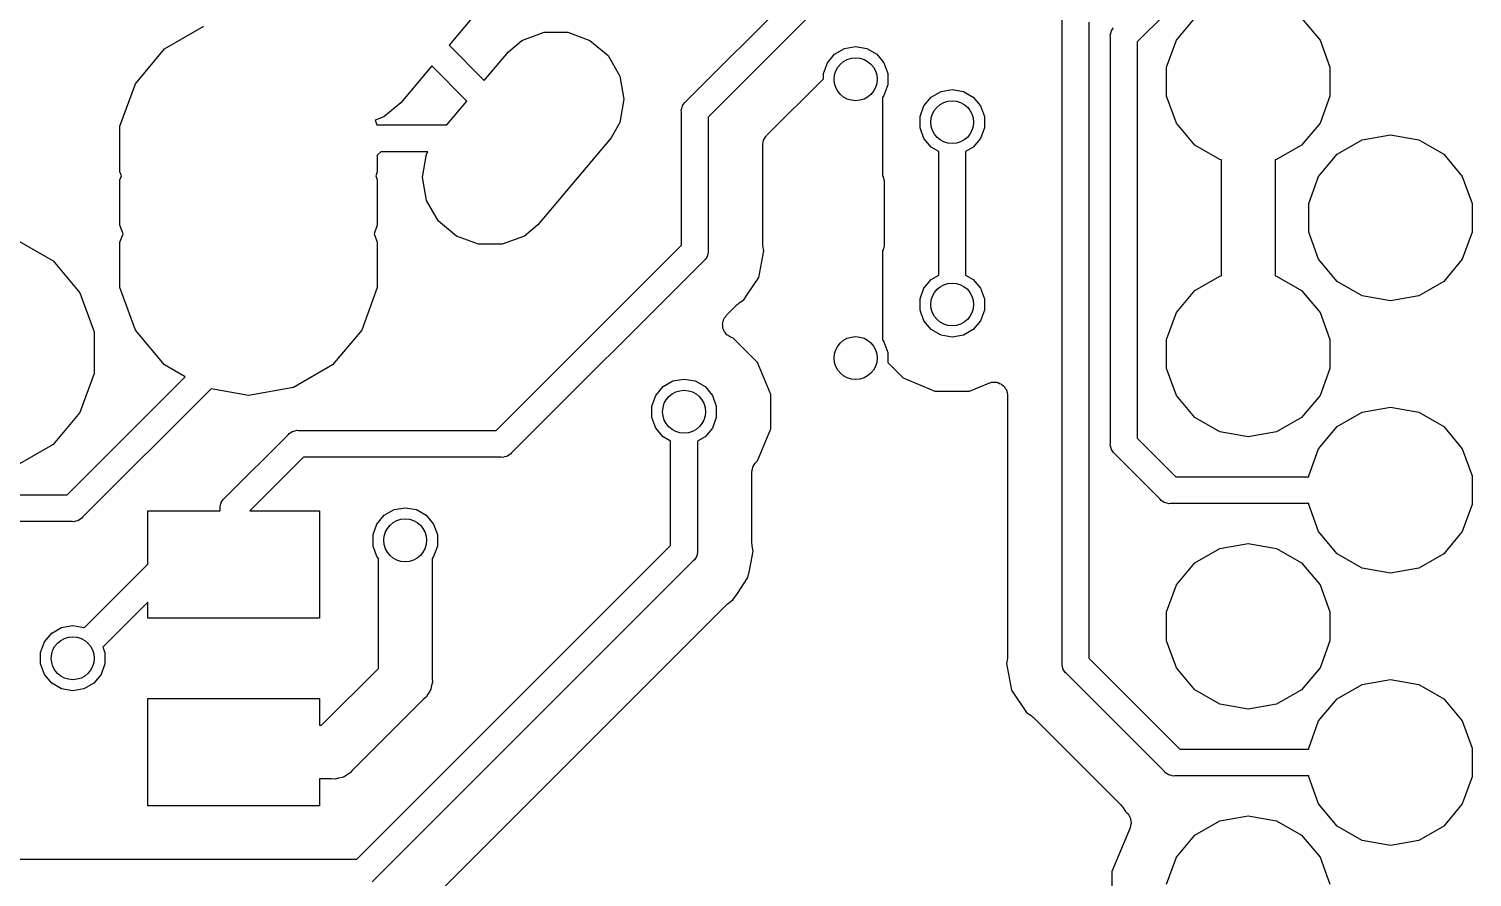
# Model space of a CAD drawing. Extents: x 61 to 194, y -153 to -61.
# Drawn here: x 165.49 to 178.95, y -85.54 to -77.63 of the extents above; entities that cross this region are included whole.
import ezdxf

# ---------------------------------------------------------------- set-up
doc = ezdxf.new("R2010")
doc.units = 0
doc.header["$MEASUREMENT"] = 0
doc.layers.add('BLACK', color=7, linetype='CONTINUOUS')

msp = doc.modelspace()

# ---------------------------------------------------------------- linework, layer by layer
at = {"layer": 'BLACK', "linetype": 'CONTINUOUS'}
for p, q in [((169.849, -77.2574), (169.409, -77.782)), ((171.615, -78.3077), (172.608, -77.3155)), ((176.085, -77.4922), (175.825, -77.7518)), ((166.757, -77.8166), (167.123, -77.605)), ((172.752, -77.525), (171.825, -78.4518)), ((175.125, -83.5446), (175.125, -77.5191)), ((175.375, -77.5654), (175.375, -83.4982)), ((175.584, -77.6518), (175.585, -77.6464)), ((175.585, -77.6464), (175.594, -77.6328)), ((175.594, -77.6328), (175.603, -77.6184)), ((176.19, -77.7351), (176.363, -77.5293)), ((177.357, -77.5293), (177.53, -77.7351)), ((169.962, -77.8425), (170.088, -77.7365)), ((170.088, -77.7365), (170.295, -77.6611)), ((170.295, -77.6611), (170.516, -77.6611)), ((170.516, -77.6611), (170.723, -77.7365)), ((170.723, -77.7365), (170.891, -77.8782)), ((175.574, -77.6889), (175.578, -77.6729)), ((175.575, -77.7054), (175.574, -77.6889)), ((175.575, -81.4945), (175.575, -77.7054)), ((175.578, -77.6729), (175.581, -77.6566)), ((175.581, -77.6566), (175.584, -77.6518)), ((175.825, -77.7518), (175.825, -81.4482)), ((176.098, -77.9876), (176.19, -77.7351)), ((177.53, -77.7351), (177.622, -77.9876)), ((166.485, -78.1407), (166.757, -77.8166)), ((169.409, -77.782), (169.737, -78.1102)), ((169.737, -78.1102), (169.962, -77.8425)), ((170.891, -77.8782), (171.002, -78.0691)), ((172.936, -77.9477), (173.004, -77.8666)), ((173.004, -77.8666), (173.096, -77.8137)), ((173.096, -77.8137), (173.2, -77.7954)), ((173.2, -77.7954), (173.304, -77.8137)), ((173.304, -77.8137), (173.396, -77.8666)), ((173.396, -77.8666), (173.464, -77.9477)), ((169.248, -77.9743), (168.958, -78.3189)), ((169.576, -78.3025), (169.248, -77.9743)), ((172.9, -78.0471), (172.936, -77.9477)), ((172.9, -78.0952), (172.9, -78.0471)), ((173.464, -77.9477), (173.5, -78.0471)), ((173.5, -78.0471), (173.5, -78.1529)), ((176.098, -78.2564), (176.098, -77.9876)), ((177.622, -77.9876), (177.622, -78.2564)), ((166.34, -78.5384), (166.485, -78.1407)), ((171.002, -78.0691), (171.04, -78.2861)), ((172.37, -78.625), (172.9, -78.0952)), ((173.5, -78.1529), (173.464, -78.2523)), ((168.958, -78.3189), (168.802, -78.4503)), ((169.389, -78.525), (169.576, -78.3025)), ((171.04, -78.2861), (171.002, -78.5032)), ((171.594, -78.3328), (171.603, -78.3184)), ((171.603, -78.3184), (171.615, -78.3077)), ((173.464, -78.2523), (173.45, -78.2688)), ((173.45, -78.2688), (173.45, -79.0013)), ((173.836, -78.3477), (173.904, -78.2666)), ((173.904, -78.2666), (173.996, -78.2137)), ((173.996, -78.2137), (174.1, -78.1954)), ((174.1, -78.1954), (174.204, -78.2137)), ((174.204, -78.2137), (174.296, -78.2666)), ((174.296, -78.2666), (174.364, -78.3477)), ((176.19, -78.5089), (176.098, -78.2564)), ((177.622, -78.2564), (177.53, -78.5089)), ((168.802, -78.4503), (168.719, -78.4804)), ((171.574, -78.3889), (171.578, -78.3729)), ((171.575, -78.4054), (171.574, -78.3889)), ((171.575, -79.6482), (171.575, -78.4054)), ((171.578, -78.3729), (171.581, -78.3566)), ((171.581, -78.3566), (171.584, -78.3518)), ((171.584, -78.3518), (171.585, -78.3464)), ((171.585, -78.3464), (171.594, -78.3328)), ((171.825, -78.4518), (171.825, -79.6946)), ((173.8, -78.4471), (173.836, -78.3477)), ((173.8, -78.5529), (173.8, -78.4471)), ((174.364, -78.3477), (174.4, -78.4471)), ((174.4, -78.4471), (174.4, -78.5529)), ((166.34, -78.9616), (166.34, -78.5384)), ((168.719, -78.4804), (168.735, -78.525)), ((168.735, -78.525), (169.389, -78.525)), ((171.002, -78.5032), (170.919, -78.646)), ((173.836, -78.6523), (173.8, -78.5529)), ((174.4, -78.5529), (174.364, -78.6523)), ((176.363, -78.7147), (176.19, -78.5089)), ((177.53, -78.5089), (177.357, -78.7147)), ((170.919, -78.646), (170.238, -79.4575)), ((172.333, -78.7037), (172.338, -78.6877)), ((172.334, -78.7093), (172.333, -78.7037)), ((172.333, -78.7148), (172.334, -78.7093)), ((172.333, -79.6252), (172.333, -78.7148)), ((172.338, -78.6877), (172.341, -78.6714)), ((172.341, -78.6714), (172.343, -78.6665)), ((172.343, -78.6665), (172.345, -78.6611)), ((172.345, -78.6611), (172.354, -78.6475)), ((172.354, -78.6475), (172.363, -78.6332)), ((172.363, -78.6332), (172.367, -78.6296)), ((172.367, -78.6296), (172.37, -78.625)), ((173.904, -78.7334), (173.836, -78.6523)), ((174.364, -78.6523), (174.296, -78.7334)), ((176.595, -78.8491), (176.363, -78.7147)), ((177.357, -78.7147), (177.125, -78.8491)), ((177.689, -78.7993), (177.922, -78.6649)), ((177.922, -78.6649), (178.186, -78.6182)), ((178.186, -78.6182), (178.451, -78.6649)), ((178.451, -78.6649), (178.684, -78.7993)), ((168.772, -78.775), (168.74, -78.8068)), ((168.74, -78.8068), (168.74, -78.9616)), ((169.211, -78.775), (168.772, -78.775)), ((169.16, -79.0139), (169.198, -78.7968)), ((169.198, -78.7968), (169.211, -78.775)), ((173.975, -78.7742), (173.904, -78.7334)), ((173.975, -79.9258), (173.975, -78.7742)), ((174.296, -78.7334), (174.225, -78.7742)), ((174.225, -78.7742), (174.225, -79.9258)), ((176.61, -78.8517), (176.595, -78.8491)), ((176.61, -79.9323), (176.61, -78.8517)), ((177.125, -78.8491), (177.11, -78.8517)), ((177.11, -78.8517), (177.11, -79.9323)), ((177.516, -79.0051), (177.689, -78.7993)), ((178.684, -78.7993), (178.856, -79.0051)), ((166.354, -79), (166.34, -78.9616)), ((168.74, -78.9616), (168.726, -79)), ((166.34, -79.0384), (166.354, -79)), ((166.34, -79.4616), (166.34, -79.0384)), ((168.726, -79), (168.74, -79.0384)), ((168.74, -79.0384), (168.74, -79.4616)), ((169.198, -79.2309), (169.16, -79.0139)), ((173.45, -79.0013), (173.455, -79.0086)), ((173.455, -79.0086), (173.457, -79.014)), ((173.457, -79.014), (173.459, -79.0189)), ((173.459, -79.0189), (173.462, -79.0352)), ((173.462, -79.0352), (173.467, -79.0512)), ((173.467, -79.0512), (173.466, -79.0568)), ((173.466, -79.0568), (173.467, -79.0623)), ((173.467, -79.0623), (173.467, -79.6377)), ((177.424, -79.2576), (177.516, -79.0051)), ((178.856, -79.0051), (178.948, -79.2576)), ((169.309, -79.4218), (169.198, -79.2309)), ((177.424, -79.5264), (177.424, -79.2576)), ((178.948, -79.2576), (178.948, -79.5264)), ((166.369, -79.54), (166.34, -79.4616)), ((168.74, -79.4616), (168.711, -79.54)), ((169.477, -79.5635), (169.309, -79.4218)), ((170.238, -79.4575), (170.112, -79.5635)), ((177.516, -79.7789), (177.424, -79.5264)), ((178.948, -79.5264), (178.856, -79.7789)), ((165.382, -79.6004), (165.718, -79.7944)), ((166.34, -79.6184), (166.369, -79.54)), ((166.34, -80.0416), (166.34, -79.6184)), ((168.711, -79.54), (168.74, -79.6184)), ((168.74, -79.6184), (168.74, -80.0416)), ((169.684, -79.6389), (169.477, -79.5635)), ((169.905, -79.6389), (169.684, -79.6389)), ((169.848, -81.375), (171.575, -79.6482)), ((170.112, -79.5635), (169.905, -79.6389)), ((172.335, -79.6374), (172.333, -79.6252)), ((172.335, -79.6499), (172.335, -79.6374)), ((172.345, -79.7), (172.335, -79.6499)), ((173.462, -79.6648), (173.459, -79.6811)), ((173.467, -79.6488), (173.462, -79.6648)), ((173.467, -79.6377), (173.466, -79.6432)), ((173.466, -79.6432), (173.467, -79.6488)), ((165.718, -79.7944), (165.967, -80.0915)), ((171.785, -79.7922), (169.992, -81.5845)), ((171.797, -79.7816), (171.785, -79.7922)), ((171.806, -79.7672), (171.797, -79.7816)), ((171.815, -79.7536), (171.806, -79.7672)), ((171.816, -79.7482), (171.815, -79.7536)), ((171.819, -79.7434), (171.816, -79.7482)), ((171.822, -79.7271), (171.819, -79.7434)), ((171.826, -79.7111), (171.822, -79.7271)), ((171.825, -79.6946), (171.826, -79.7111)), ((172.296, -79.947), (172.335, -79.7501)), ((172.335, -79.7501), (172.345, -79.7)), ((172.335, -79.7501), (172.335, -79.7501)), ((173.455, -79.6914), (173.45, -79.6987)), ((173.45, -79.6987), (173.45, -80.5312)), ((173.457, -79.686), (173.455, -79.6914)), ((173.459, -79.6811), (173.457, -79.686)), ((177.689, -79.9847), (177.516, -79.7789)), ((178.856, -79.7789), (178.684, -79.9847)), ((173.904, -79.9666), (173.975, -79.9258)), ((174.225, -79.9258), (174.296, -79.9666)), ((176.595, -79.9349), (176.61, -79.9323)), ((177.11, -79.9323), (177.125, -79.9349)), ((166.485, -80.4393), (166.34, -80.0416)), ((168.74, -80.0416), (168.595, -80.4393)), ((172.185, -80.1139), (172.296, -79.947)), ((173.8, -80.1471), (173.836, -80.0477)), ((173.836, -80.0477), (173.904, -79.9666)), ((174.296, -79.9666), (174.364, -80.0477)), ((174.364, -80.0477), (174.4, -80.1471)), ((176.363, -80.0693), (176.595, -79.9349)), ((177.125, -79.9349), (177.357, -80.0693)), ((177.922, -80.1191), (177.689, -79.9847)), ((178.684, -79.9847), (178.451, -80.1191)), ((165.967, -80.0915), (166.1, -80.456)), ((171.996, -80.2993), (172.095, -80.2005)), ((172.095, -80.2005), (172.105, -80.1934)), ((172.105, -80.1934), (172.114, -80.1847)), ((172.114, -80.1847), (172.156, -80.1564)), ((172.156, -80.1564), (172.185, -80.1139)), ((172.185, -80.1139), (172.185, -80.1139)), ((173.8, -80.2529), (173.8, -80.1471)), ((174.4, -80.1471), (174.4, -80.2529)), ((176.19, -80.2751), (176.363, -80.0693)), ((177.357, -80.0693), (177.53, -80.2751)), ((178.186, -80.1658), (177.922, -80.1191)), ((178.451, -80.1191), (178.186, -80.1658)), ((171.967, -80.3488), (171.971, -80.3355)), ((171.971, -80.3355), (171.975, -80.3286)), ((171.975, -80.3286), (171.979, -80.3209)), ((171.979, -80.3209), (171.988, -80.3107)), ((171.988, -80.3107), (171.996, -80.2993)), ((173.836, -80.3523), (173.8, -80.2529)), ((174.4, -80.2529), (174.364, -80.3523)), ((176.098, -80.5276), (176.19, -80.2751)), ((177.53, -80.2751), (177.622, -80.5276)), ((166.1, -80.456), (166.1, -80.844)), ((166.757, -80.7634), (166.485, -80.4393)), ((168.595, -80.4393), (168.323, -80.7634)), ((171.959, -80.3781), (171.961, -80.37)), ((171.96, -80.3919), (171.959, -80.3781)), ((171.96, -80.4057), (171.96, -80.3919)), ((171.962, -80.4137), (171.96, -80.4057)), ((171.961, -80.37), (171.962, -80.3616)), ((171.962, -80.3616), (171.967, -80.3488)), ((171.963, -80.422), (171.962, -80.4137)), ((171.969, -80.4346), (171.963, -80.422)), ((171.973, -80.4478), (171.969, -80.4346)), ((171.978, -80.4544), (171.973, -80.4478)), ((171.982, -80.462), (171.978, -80.4544)), ((171.991, -80.4718), (171.982, -80.462)), ((172, -80.4828), (171.991, -80.4718)), ((173.904, -80.4334), (173.836, -80.3523)), ((173.996, -80.4863), (173.904, -80.4334)), ((174.296, -80.4334), (174.204, -80.4863)), ((174.364, -80.3523), (174.296, -80.4334)), ((172.007, -80.4873), (172, -80.4828)), ((172.013, -80.4932), (172.007, -80.4873)), ((172.025, -80.499), (172.013, -80.4932)), ((172.037, -80.5065), (172.025, -80.499)), ((172.058, -80.515), (172.037, -80.5065)), ((172.285, -80.7423), (172.058, -80.515)), ((173.45, -80.5312), (173.464, -80.5477)), ((173.464, -80.5477), (173.5, -80.6471)), ((174.1, -80.5046), (173.996, -80.4863)), ((174.204, -80.4863), (174.1, -80.5046)), ((176.098, -80.7964), (176.098, -80.5276)), ((177.622, -80.5276), (177.622, -80.7964)), ((173.5, -80.6471), (173.5, -80.7427)), ((165.848, -81.975), (166.949, -80.8744)), ((166.1, -80.844), (165.967, -81.2085)), ((166.949, -80.8744), (166.757, -80.7634)), ((168.323, -80.7634), (167.957, -80.975)), ((172.408, -81.0393), (172.285, -80.7423)), ((173.5, -80.7427), (173.642, -80.885)), ((176.19, -81.0489), (176.098, -80.7964)), ((177.622, -80.7964), (177.53, -81.0489)), ((167.19, -80.9868), (165.992, -82.1845)), ((167.54, -81.0485), (167.19, -80.9868)), ((167.957, -80.975), (167.54, -81.0485)), ((171.336, -81.0477), (171.404, -80.9666)), ((171.404, -80.9666), (171.496, -80.9137)), ((171.496, -80.9137), (171.6, -80.8954)), ((171.6, -80.8954), (171.704, -80.9137)), ((171.704, -80.9137), (171.796, -80.9666)), ((171.796, -80.9666), (171.864, -81.0477)), ((173.642, -80.885), (173.939, -81.008)), ((173.939, -81.008), (174.261, -81.008)), ((174.261, -81.008), (174.441, -80.9332)), ((174.441, -80.9332), (174.455, -80.9302)), ((174.455, -80.9302), (174.468, -80.9254)), ((174.468, -80.9254), (174.476, -80.9254)), ((174.476, -80.9254), (174.484, -80.9236)), ((174.484, -80.9236), (174.498, -80.9254)), ((174.498, -80.9254), (174.512, -80.9254)), ((174.512, -80.9254), (174.52, -80.9283)), ((174.52, -80.9283), (174.528, -80.9294)), ((174.528, -80.9294), (174.54, -80.9358)), ((174.54, -80.9358), (174.553, -80.9405)), ((174.553, -80.9405), (174.56, -80.9459)), ((174.56, -80.9459), (174.567, -80.9497)), ((174.567, -80.9497), (174.577, -80.96)), ((174.577, -80.96), (174.587, -80.9689)), ((174.587, -80.9689), (174.591, -80.9761)), ((174.591, -80.9761), (174.597, -80.9823)), ((174.597, -80.9823), (174.602, -80.9951)), ((174.602, -80.9951), (174.609, -81.0071)), ((174.609, -81.0071), (174.611, -81.0153)), ((171.3, -81.1471), (171.336, -81.0477)), ((171.864, -81.0477), (171.9, -81.1471)), ((172.408, -81.3607), (172.408, -81.0393)), ((174.611, -81.0153), (174.614, -81.023)), ((174.614, -81.023), (174.615, -81.0368)), ((174.615, -81.0368), (174.617, -81.0505)), ((174.617, -81.0505), (174.617, -83.4752)), ((176.363, -81.2547), (176.19, -81.0489)), ((177.53, -81.0489), (177.357, -81.2547)), ((165.967, -81.2085), (165.718, -81.5056)), ((171.3, -81.2529), (171.3, -81.1471)), ((171.336, -81.3523), (171.3, -81.2529)), ((171.9, -81.2529), (171.864, -81.3523)), ((171.9, -81.1471), (171.9, -81.2529)), ((176.595, -81.3891), (176.363, -81.2547)), ((177.357, -81.2547), (177.125, -81.3891)), ((177.689, -81.3393), (177.922, -81.2049)), ((177.922, -81.2049), (178.186, -81.1582)), ((178.186, -81.1582), (178.451, -81.2049)), ((178.451, -81.2049), (178.684, -81.3393)), ((167.908, -81.4155), (167.918, -81.4028)), ((167.918, -81.4028), (167.933, -81.3945)), ((167.933, -81.3945), (167.946, -81.385)), ((167.946, -81.385), (167.952, -81.3835)), ((167.952, -81.3835), (167.957, -81.3807)), ((167.957, -81.3807), (167.973, -81.3778)), ((167.973, -81.3778), (167.989, -81.3736)), ((167.989, -81.3736), (168.005, -81.375)), ((168.005, -81.375), (169.848, -81.375)), ((171.404, -81.4334), (171.336, -81.3523)), ((171.864, -81.3523), (171.796, -81.4334)), ((172.285, -81.6577), (172.408, -81.3607)), ((176.86, -81.4358), (176.595, -81.3891)), ((177.125, -81.3891), (176.86, -81.4358)), ((177.516, -81.5451), (177.689, -81.3393)), ((178.684, -81.3393), (178.856, -81.5451)), ((165.718, -81.5056), (165.382, -81.6996)), ((167.315, -82.0077), (167.908, -81.4155)), ((171.475, -81.4742), (171.404, -81.4334)), ((171.475, -82.4482), (171.475, -81.4742)), ((171.796, -81.4334), (171.725, -81.4742)), ((171.725, -81.4742), (171.725, -82.4945)), ((175.574, -81.5111), (175.575, -81.4945)), ((175.578, -81.5271), (175.574, -81.5111)), ((175.581, -81.5434), (175.578, -81.5271)), ((175.584, -81.5482), (175.581, -81.5434)), ((175.585, -81.5536), (175.584, -81.5482)), ((175.825, -81.4482), (176.184, -81.807)), ((177.424, -81.7976), (177.516, -81.5451)), ((178.856, -81.5451), (178.948, -81.7976)), ((168.052, -81.625), (167.552, -82.125)), ((169.895, -81.625), (168.052, -81.625)), ((169.911, -81.6264), (169.895, -81.625)), ((169.927, -81.6222), (169.911, -81.6264)), ((169.943, -81.6193), (169.927, -81.6222)), ((169.948, -81.6165), (169.943, -81.6193)), ((169.954, -81.615), (169.948, -81.6165)), ((169.967, -81.6055), (169.954, -81.615)), ((169.982, -81.5972), (169.967, -81.6055)), ((169.992, -81.5845), (169.982, -81.5972)), ((172.254, -81.695), (172.263, -81.6807)), ((172.263, -81.6807), (172.267, -81.6771)), ((172.267, -81.6771), (172.27, -81.6725)), ((172.27, -81.6725), (172.285, -81.6577)), ((175.594, -81.5672), (175.585, -81.5536)), ((175.603, -81.5816), (175.594, -81.5672)), ((175.615, -81.5922), (175.603, -81.5816)), ((176.04, -82.0165), (175.615, -81.5922)), ((172.233, -81.7512), (172.238, -81.7352)), ((172.234, -81.7568), (172.233, -81.7512)), ((172.233, -81.7623), (172.234, -81.7568)), ((172.233, -82.4252), (172.233, -81.7623)), ((172.238, -81.7352), (172.241, -81.7189)), ((172.241, -81.7189), (172.243, -81.714)), ((172.243, -81.714), (172.245, -81.7086)), ((172.245, -81.7086), (172.254, -81.695)), ((176.184, -81.807), (177.424, -81.807)), ((177.424, -81.807), (177.424, -81.7976)), ((178.948, -81.7976), (178.948, -82.0664)), ((164.352, -81.975), (165.848, -81.975)), ((167.274, -82.0889), (167.278, -82.0729)), ((167.278, -82.0729), (167.281, -82.0566)), ((167.281, -82.0566), (167.284, -82.0518)), ((167.284, -82.0518), (167.285, -82.0464)), ((167.285, -82.0464), (167.294, -82.0328)), ((167.294, -82.0328), (167.303, -82.0184)), ((167.303, -82.0184), (167.315, -82.0077)), ((176.05, -82.0292), (176.04, -82.0165)), ((176.065, -82.0375), (176.05, -82.0292)), ((176.078, -82.047), (176.065, -82.0375)), ((176.084, -82.0485), (176.078, -82.047)), ((176.089, -82.0513), (176.084, -82.0485)), ((176.105, -82.0542), (176.089, -82.0513)), ((176.121, -82.0584), (176.105, -82.0542)), ((176.137, -82.057), (176.121, -82.0584)), ((177.424, -82.057), (176.137, -82.057)), ((177.424, -82.0664), (177.424, -82.057)), ((177.516, -82.3189), (177.424, -82.0664)), ((178.948, -82.0664), (178.856, -82.3189)), ((165.927, -82.2222), (165.911, -82.2264)), ((165.943, -82.2193), (165.927, -82.2222)), ((165.948, -82.2165), (165.943, -82.2193)), ((165.954, -82.215), (165.948, -82.2165)), ((165.967, -82.2055), (165.954, -82.215)), ((165.982, -82.1972), (165.967, -82.2055)), ((165.992, -82.1845), (165.982, -82.1972)), ((166.6, -82.6232), (166.6, -82.125)), ((166.6, -82.125), (167.275, -82.125)), ((167.275, -82.1054), (167.274, -82.0889)), ((167.275, -82.125), (167.275, -82.1054)), ((167.552, -82.125), (168.2, -82.125)), ((168.2, -82.125), (168.2, -83.125)), ((168.736, -82.2477), (168.804, -82.1666)), ((168.804, -82.1666), (168.896, -82.1137)), ((168.896, -82.1137), (169, -82.0954)), ((169, -82.0954), (169.104, -82.1137)), ((169.104, -82.1137), (169.196, -82.1666)), ((169.196, -82.1666), (169.264, -82.2477)), ((165.895, -82.225), (164.305, -82.225)), ((165.911, -82.2264), (165.895, -82.225)), ((168.7, -82.3471), (168.736, -82.2477)), ((168.7, -82.4529), (168.7, -82.3471)), ((169.264, -82.2477), (169.3, -82.3471)), ((169.3, -82.3471), (169.3, -82.4529)), ((177.689, -82.5247), (177.516, -82.3189)), ((178.856, -82.3189), (178.684, -82.5247)), ((168.548, -85.375), (171.475, -82.4482)), ((168.736, -82.5523), (168.7, -82.4529)), ((169.3, -82.4529), (169.264, -82.5523)), ((172.235, -82.4374), (172.233, -82.4252)), ((172.235, -82.4499), (172.235, -82.4374)), ((172.245, -82.5), (172.235, -82.4499)), ((176.363, -82.6093), (176.595, -82.4749)), ((176.595, -82.4749), (176.86, -82.4282)), ((176.86, -82.4282), (177.125, -82.4749)), ((177.125, -82.4749), (177.357, -82.6093)), ((166.008, -83.2157), (166.6, -82.6232)), ((171.685, -82.5922), (168.692, -85.5845)), ((168.75, -82.5688), (168.736, -82.5523)), ((168.75, -83.5964), (168.75, -82.5688)), ((169.264, -82.5523), (169.25, -82.5688)), ((169.25, -82.5688), (169.25, -83.6891)), ((171.697, -82.5816), (171.685, -82.5922)), ((171.706, -82.5672), (171.697, -82.5816)), ((171.715, -82.5536), (171.706, -82.5672)), ((171.716, -82.5482), (171.715, -82.5536)), ((171.719, -82.5434), (171.716, -82.5482)), ((171.722, -82.5271), (171.719, -82.5434)), ((171.726, -82.5111), (171.722, -82.5271)), ((171.725, -82.4945), (171.726, -82.5111)), ((172.209, -82.6821), (172.235, -82.5501)), ((172.235, -82.5501), (172.245, -82.5)), ((172.235, -82.5501), (172.235, -82.5501)), ((176.19, -82.8151), (176.363, -82.6093)), ((177.357, -82.6093), (177.53, -82.8151)), ((177.922, -82.6591), (177.689, -82.5247)), ((178.684, -82.5247), (178.451, -82.6591)), ((172.097, -82.8958), (172.196, -82.747)), ((172.196, -82.747), (172.209, -82.6821)), ((172.209, -82.6821), (172.209, -82.6821)), ((178.186, -82.7058), (177.922, -82.6591)), ((178.451, -82.6591), (178.186, -82.7058)), ((176.098, -83.0676), (176.19, -82.8151)), ((177.53, -82.8151), (177.622, -83.0676)), ((166.6, -82.9768), (166.181, -83.3955)), ((166.6, -83.125), (166.6, -82.9768)), ((169.136, -85.8596), (171.995, -83.0005)), ((171.995, -83.0005), (172.005, -82.9934)), ((172.005, -82.9934), (172.014, -82.9847)), ((172.014, -82.9847), (172.056, -82.9564)), ((172.056, -82.9564), (172.097, -82.8958)), ((168.2, -83.125), (166.6, -83.125)), ((176.098, -83.3364), (176.098, -83.0676)), ((177.622, -83.0676), (177.622, -83.3364)), ((165.636, -83.3477), (165.704, -83.2666)), ((165.704, -83.2666), (165.796, -83.2137)), ((165.796, -83.2137), (165.9, -83.1954)), ((165.9, -83.1954), (166.004, -83.2137)), ((166.004, -83.2137), (166.008, -83.2157)), ((165.6, -83.4471), (165.636, -83.3477)), ((166.181, -83.3955), (166.2, -83.4471)), ((176.19, -83.5889), (176.098, -83.3364)), ((177.622, -83.3364), (177.53, -83.5889)), ((165.6, -83.5529), (165.6, -83.4471)), ((165.636, -83.6523), (165.6, -83.5529)), ((166.2, -83.5529), (166.164, -83.6523)), ((166.2, -83.4471), (166.2, -83.5529)), ((174.615, -83.4999), (174.605, -83.55)), ((174.605, -83.55), (174.615, -83.6001)), ((174.617, -83.4752), (174.615, -83.4874)), ((174.615, -83.4874), (174.615, -83.4999)), ((175.124, -83.5611), (175.125, -83.5446)), ((175.128, -83.5771), (175.124, -83.5611)), ((175.375, -83.4982), (176.224, -84.347)), ((165.704, -83.7334), (165.636, -83.6523)), ((166.164, -83.6523), (166.096, -83.7334)), ((168.221, -84.125), (168.75, -83.5964)), ((169.25, -83.6891), (169.253, -83.7221)), ((174.615, -83.6001), (174.615, -83.6001)), ((174.615, -83.6001), (174.654, -83.797)), ((175.131, -83.5934), (175.128, -83.5771)), ((175.134, -83.5982), (175.131, -83.5934)), ((175.135, -83.6036), (175.134, -83.5982)), ((175.144, -83.6172), (175.135, -83.6036)), ((175.153, -83.6316), (175.144, -83.6172)), ((175.165, -83.6423), (175.153, -83.6316)), ((176.08, -84.5565), (175.165, -83.6423)), ((176.363, -83.7947), (176.19, -83.5889)), ((177.53, -83.5889), (177.357, -83.7947)), ((177.922, -83.7449), (178.186, -83.6982)), ((178.186, -83.6982), (178.451, -83.7449)), ((165.796, -83.7863), (165.704, -83.7334)), ((165.9, -83.8046), (165.796, -83.7863)), ((166.004, -83.7863), (165.9, -83.8046)), ((166.096, -83.7334), (166.004, -83.7863)), ((169.211, -83.8345), (169.194, -83.8632)), ((169.23, -83.8073), (169.211, -83.8345)), ((169.233, -83.7965), (169.23, -83.8073)), ((169.239, -83.7868), (169.233, -83.7965)), ((169.244, -83.7542), (169.239, -83.7868)), ((169.253, -83.7221), (169.244, -83.7542)), ((174.654, -83.797), (174.794, -84.0064)), ((176.595, -83.9291), (176.363, -83.7947)), ((177.357, -83.7947), (177.125, -83.9291)), ((177.689, -83.8793), (177.922, -83.7449)), ((178.451, -83.7449), (178.684, -83.8793)), ((166.6, -84.875), (166.6, -83.875)), ((166.6, -83.875), (168.2, -83.875)), ((168.2, -83.875), (168.2, -84.125)), ((169.169, -83.8845), (168.509, -84.5441)), ((169.194, -83.8632), (169.169, -83.8845)), ((176.86, -83.9758), (176.595, -83.9291)), ((177.125, -83.9291), (176.86, -83.9758)), ((177.516, -84.0851), (177.689, -83.8793)), ((178.684, -83.8793), (178.856, -84.0851)), ((174.794, -84.0064), (174.836, -84.0347)), ((174.836, -84.0347), (174.845, -84.0434)), ((174.845, -84.0434), (174.855, -84.0505)), ((174.855, -84.0505), (175.671, -84.8667)), ((177.424, -84.3376), (177.516, -84.0851)), ((178.856, -84.0851), (178.948, -84.3376)), ((168.2, -84.125), (168.221, -84.125)), ((176.224, -84.347), (177.424, -84.347)), ((177.424, -84.347), (177.424, -84.3376)), ((178.948, -84.3376), (178.948, -84.6064)), ((168.314, -84.625), (168.2, -84.625)), ((168.2, -84.625), (168.2, -84.875)), ((168.347, -84.6279), (168.314, -84.625)), ((168.379, -84.6193), (168.347, -84.6279)), ((168.412, -84.6135), (168.379, -84.6193)), ((168.421, -84.608), (168.412, -84.6135)), ((168.432, -84.6051), (168.421, -84.608)), ((168.459, -84.5861), (168.432, -84.6051)), ((168.488, -84.5695), (168.459, -84.5861)), ((168.509, -84.5441), (168.488, -84.5695)), ((176.09, -84.5692), (176.08, -84.5565)), ((176.105, -84.5775), (176.09, -84.5692)), ((176.118, -84.587), (176.105, -84.5775)), ((176.124, -84.5885), (176.118, -84.587)), ((176.129, -84.5913), (176.124, -84.5885)), ((176.145, -84.5942), (176.129, -84.5913)), ((176.161, -84.5984), (176.145, -84.5942)), ((176.177, -84.597), (176.161, -84.5984)), ((177.424, -84.597), (176.177, -84.597)), ((177.424, -84.6064), (177.424, -84.597)), ((177.516, -84.8589), (177.424, -84.6064)), ((178.948, -84.6064), (178.856, -84.8589)), ((168.2, -84.875), (166.6, -84.875)), ((175.671, -84.8667), (175.679, -84.8769)), ((175.679, -84.8769), (175.687, -84.8859)), ((175.687, -84.8859), (175.717, -84.9308)), ((177.689, -85.0647), (177.516, -84.8589)), ((178.856, -84.8589), (178.684, -85.0647)), ((175.717, -84.9308), (175.728, -84.9406)), ((175.728, -84.9406), (175.743, -84.9546)), ((175.743, -84.9546), (175.743, -84.9559)), ((175.743, -84.9559), (175.744, -84.9568)), ((175.744, -84.9568), (175.754, -84.9754)), ((175.754, -84.9754), (175.763, -84.9937)), ((175.763, -84.9937), (175.763, -84.9951)), ((175.763, -84.9951), (175.764, -84.9964)), ((175.764, -84.9964), (175.766, -85.0169)), ((175.769, -85.0402), (175.764, -85.0603)), ((175.766, -85.0169), (175.769, -85.0375)), ((175.769, -85.0375), (175.769, -85.0388)), ((175.769, -85.0388), (175.769, -85.0402)), ((176.363, -85.1493), (176.595, -85.0149)), ((176.595, -85.0149), (176.86, -84.9682)), ((176.86, -84.9682), (177.125, -85.0149)), ((177.125, -85.0149), (177.357, -85.1493)), ((175.759, -85.0805), (175.59, -85.4894)), ((175.764, -85.0603), (175.759, -85.0805)), ((176.19, -85.3551), (176.363, -85.1493)), ((177.357, -85.1493), (177.53, -85.3551)), ((177.922, -85.1991), (177.689, -85.0647)), ((178.684, -85.0647), (178.451, -85.1991)), ((178.186, -85.2458), (177.922, -85.1991)), ((178.451, -85.1991), (178.186, -85.2458)), ((163.205, -85.375), (168.548, -85.375)), ((176.098, -85.6076), (176.19, -85.3551)), ((177.53, -85.3551), (177.622, -85.6076)), ((175.59, -85.4894), (175.59, -85.9946))]:
    msp.add_line(p, q, dxfattribs=at)
at = {"layer": 'BLACK'}
for centre in [(173.2, -78.1), (174.1, -78.5), (174.1, -80.2), (173.2, -80.7), (171.6, -81.2), (169, -82.4), (165.9, -83.5)]:
    msp.add_circle(centre, 0.2, dxfattribs=at)

doc.saveas('drawing.dxf')
